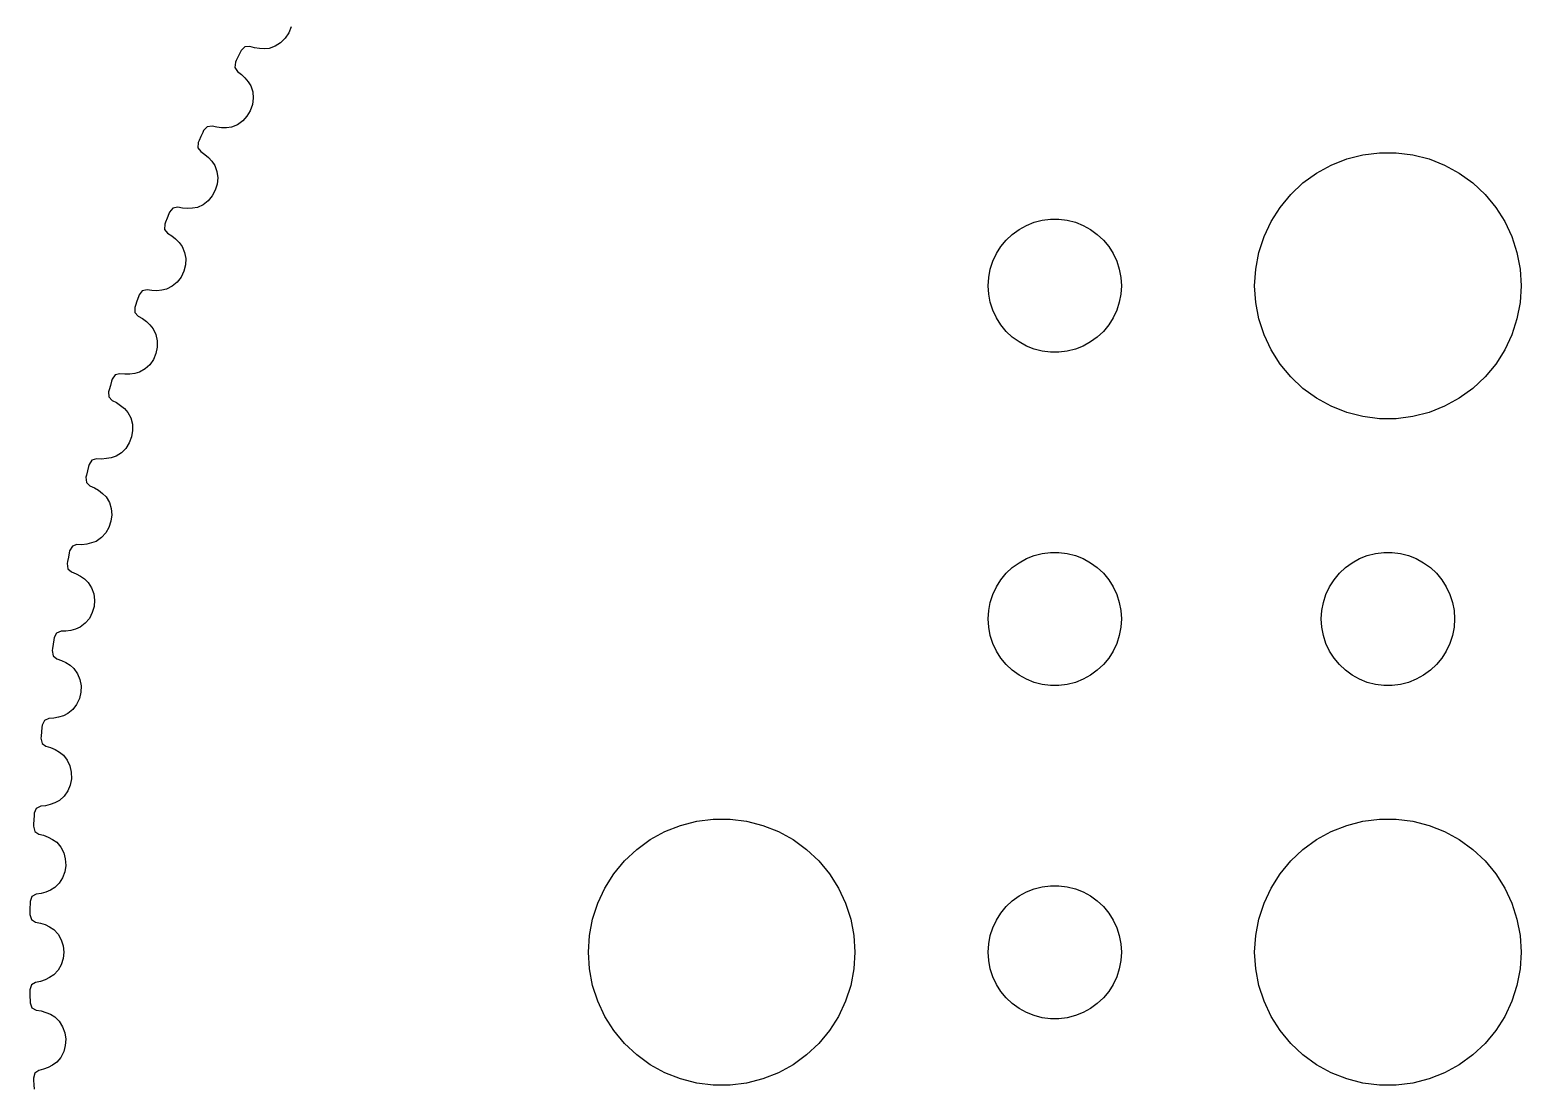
# Model space of a CAD drawing. Header units: metres. Extents: x -45.6 to 45.6, y 64.4 to 155.6.
# Drawn here: x -45.57 to -12, y 106.96 to 130.76 of the extents above; entities that cross this region are included whole.
import ezdxf

# ---------------------------------------------------------------- set-up
doc = ezdxf.new("R2010")
doc.units = ezdxf.units.M

msp = doc.modelspace()

# ---------------------------------------------------------------- linework, layer by layer
for p, q in [((-39.7472, 130.691), (-39.8266, 130.57)), ((-39.6934, 130.826), (-39.7472, 130.691)), ((-40.8164, 130.293), (-40.8377, 130.25)), ((-40.7315, 130.375), (-40.8164, 130.293)), ((-40.6228, 130.382), (-40.7315, 130.375)), ((-40.5167, 130.352), (-40.6228, 130.382)), ((-40.4075, 130.335), (-40.5167, 130.352)), ((-40.2959, 130.332), (-40.4075, 130.335)), ((-40.183, 130.341), (-40.2959, 130.332)), ((-40.0479, 130.39), (-40.183, 130.341)), ((-39.928, 130.468), (-40.0479, 130.39)), ((-39.8266, 130.57), (-39.928, 130.468)), ((-40.9467, 130.028), (-40.9605, 129.911)), ((-40.9257, 130.071), (-40.9467, 130.028)), ((-40.8818, 130.161), (-40.9257, 130.071)), ((-40.8377, 130.25), (-40.8818, 130.161)), ((-40.9605, 129.911), (-40.8997, 129.82)), ((-40.8997, 129.82), (-40.8114, 129.755)), ((-40.8114, 129.755), (-40.7316, 129.678)), ((-40.7316, 129.678), (-40.6607, 129.592)), ((-40.6607, 129.592), (-40.5992, 129.497)), ((-40.5992, 129.497), (-40.5558, 129.36)), ((-40.5558, 129.36), (-40.5447, 129.217)), ((-40.6119, 128.938), (-40.686, 128.813)), ((-40.564, 129.075), (-40.6119, 128.938)), ((-40.5447, 129.217), (-40.564, 129.075)), ((-40.8992, 128.623), (-41.032, 128.569)), ((-40.7828, 128.707), (-40.8992, 128.623)), ((-40.686, 128.813), (-40.7828, 128.707)), ((-41.7622, 128.267), (-41.7814, 128.223)), ((-41.7223, 128.358), (-41.7622, 128.267)), ((-41.6821, 128.449), (-41.7223, 128.358)), ((-41.6627, 128.493), (-41.6821, 128.449)), ((-41.5815, 128.579), (-41.6627, 128.493)), ((-41.4732, 128.591), (-41.5815, 128.579)), ((-41.3659, 128.565), (-41.4732, 128.591)), ((-41.256, 128.553), (-41.3659, 128.565)), ((-41.1444, 128.555), (-41.256, 128.553)), ((-41.032, 128.569), (-41.1444, 128.555)), ((-41.7814, 128.223), (-41.79, 128.105)), ((-41.79, 128.105), (-41.7254, 128.018)), ((-41.7254, 128.018), (-41.6342, 127.956)), ((-41.6342, 127.956), (-41.5511, 127.883)), ((-15.927, 127.853), (-15.5621, 127.947)), ((-15.5621, 127.947), (-15.1884, 127.994)), ((-15.1884, 127.994), (-14.8116, 127.994)), ((-14.8116, 127.994), (-14.4379, 127.947)), ((-14.4379, 127.947), (-14.0729, 127.853)), ((-41.5511, 127.883), (-41.4766, 127.8)), ((-41.4766, 127.8), (-41.411, 127.707)), ((-41.411, 127.707), (-41.3617, 127.572)), ((-16.6075, 127.533), (-16.2773, 127.714)), ((-16.2773, 127.714), (-15.927, 127.853)), ((-14.0729, 127.853), (-13.7227, 127.714)), ((-13.7227, 127.714), (-13.3925, 127.533)), ((-41.3574, 127.287), (-41.3993, 127.148)), ((-41.3617, 127.572), (-41.3444, 127.43)), ((-41.3444, 127.43), (-41.3574, 127.287)), ((-17.1869, 127.054), (-16.9123, 127.312)), ((-16.9123, 127.312), (-16.6075, 127.533)), ((-13.3925, 127.533), (-13.0877, 127.312)), ((-13.0877, 127.312), (-12.8131, 127.054)), ((-41.4679, 127.02), (-41.5599, 126.91)), ((-41.3993, 127.148), (-41.4679, 127.02)), ((-17.427, 126.763), (-17.1869, 127.054)), ((-12.8131, 127.054), (-12.5729, 126.763)), ((-42.4472, 126.614), (-42.4834, 126.521)), ((-42.4297, 126.658), (-42.4472, 126.614)), ((-42.3523, 126.748), (-42.4297, 126.658)), ((-42.2446, 126.764), (-42.3523, 126.748)), ((-42.1364, 126.743), (-42.2446, 126.764)), ((-42.026, 126.736), (-42.1364, 126.743)), ((-41.9146, 126.742), (-42.026, 126.736)), ((-41.8028, 126.761), (-41.9146, 126.742)), ((-41.6726, 126.822), (-41.8028, 126.761)), ((-41.5599, 126.91), (-41.6726, 126.822)), ((-17.6289, 126.445), (-17.427, 126.763)), ((-12.5729, 126.763), (-12.3711, 126.445)), ((-42.5365, 126.383), (-42.54, 126.265)), ((-42.54, 126.265), (-42.4716, 126.18)), ((-42.5193, 126.428), (-42.5365, 126.383)), ((-42.4834, 126.521), (-42.5193, 126.428)), ((-23.4561, 126.156), (-23.3037, 126.266)), ((-23.3037, 126.266), (-23.1387, 126.357)), ((-23.1387, 126.357), (-22.9635, 126.427)), ((-22.9635, 126.427), (-22.7811, 126.473)), ((-22.7811, 126.473), (-22.5942, 126.497)), ((-22.5942, 126.497), (-22.4058, 126.497)), ((-22.4058, 126.497), (-22.2189, 126.473)), ((-22.2189, 126.473), (-22.0365, 126.427)), ((-22.0365, 126.427), (-21.8613, 126.357)), ((-21.8613, 126.357), (-21.6963, 126.266)), ((-21.6963, 126.266), (-21.5439, 126.156)), ((-17.7893, 126.104), (-17.6289, 126.445)), ((-12.3711, 126.445), (-12.2107, 126.104)), ((-42.4716, 126.18), (-42.3778, 126.122)), ((-42.3778, 126.122), (-42.2916, 126.053)), ((-42.2916, 126.053), (-42.2135, 125.974)), ((-42.2135, 125.974), (-42.1439, 125.884)), ((-23.7135, 125.882), (-23.5934, 126.027)), ((-23.5934, 126.027), (-23.4561, 126.156)), ((-21.5439, 126.156), (-21.4065, 126.027)), ((-21.4065, 126.027), (-21.2865, 125.882)), ((-17.9057, 125.746), (-17.7893, 126.104)), ((-12.2107, 126.104), (-12.0942, 125.746)), ((-42.1439, 125.884), (-42.0888, 125.751)), ((-42.0888, 125.751), (-42.0653, 125.61)), ((-42.0653, 125.61), (-42.0721, 125.467)), ((-23.8947, 125.552), (-23.8145, 125.723)), ((-23.8145, 125.723), (-23.7135, 125.882)), ((-21.2865, 125.882), (-21.1855, 125.723)), ((-21.1855, 125.723), (-21.1053, 125.552)), ((-17.9763, 125.376), (-17.9057, 125.746)), ((-12.0942, 125.746), (-12.0237, 125.376)), ((-42.1079, 125.326), (-42.1708, 125.195)), ((-42.0721, 125.467), (-42.1079, 125.326)), ((-23.9882, 125.188), (-23.9529, 125.373)), ((-23.9529, 125.373), (-23.8947, 125.552)), ((-21.1053, 125.552), (-21.0471, 125.373)), ((-21.0471, 125.373), (-21.0118, 125.188)), ((-18, 125), (-17.9763, 125.376)), ((-12.0237, 125.376), (-12, 125)), ((-42.9356, 124.905), (-43.0425, 124.884)), ((-42.8266, 124.889), (-42.9356, 124.905)), ((-42.605, 124.898), (-42.7161, 124.887)), ((-42.4942, 124.922), (-42.605, 124.898)), ((-42.3667, 124.988), (-42.4942, 124.922)), ((-42.258, 125.081), (-42.3667, 124.988)), ((-42.1708, 125.195), (-42.258, 125.081)), ((-24, 125), (-23.9882, 125.188)), ((-23.9882, 124.812), (-24, 125)), ((-21.0118, 125.188), (-21, 125)), ((-21, 125), (-21.0118, 124.812)), ((-17.9763, 124.624), (-18, 125)), ((-12, 125), (-12.0237, 124.624)), ((-43.1636, 124.652), (-43.1954, 124.558)), ((-43.1315, 124.746), (-43.1636, 124.652)), ((-43.116, 124.791), (-43.1315, 124.746)), ((-43.0425, 124.884), (-43.116, 124.791)), ((-42.7161, 124.887), (-42.8266, 124.889)), ((-23.9529, 124.627), (-23.9882, 124.812)), ((-23.8947, 124.448), (-23.9529, 124.627)), ((-21.0471, 124.627), (-21.1053, 124.448)), ((-21.0118, 124.812), (-21.0471, 124.627)), ((-17.9057, 124.254), (-17.9763, 124.624)), ((-12.0237, 124.624), (-12.0942, 124.254)), ((-43.1954, 124.558), (-43.2106, 124.512)), ((-43.2106, 124.512), (-43.209, 124.394)), ((-43.209, 124.394), (-43.1369, 124.312)), ((-43.1369, 124.312), (-43.0407, 124.259)), ((-43.0407, 124.259), (-42.9516, 124.193)), ((-23.8145, 124.277), (-23.8947, 124.448)), ((-23.7135, 124.118), (-23.8145, 124.277)), ((-21.1855, 124.277), (-21.2865, 124.118)), ((-21.1053, 124.448), (-21.1855, 124.277)), ((-17.7893, 123.896), (-17.9057, 124.254)), ((-12.0942, 124.254), (-12.2107, 123.896)), ((-42.9516, 124.193), (-42.8701, 124.117)), ((-42.8701, 124.117), (-42.7967, 124.031)), ((-42.7967, 124.031), (-42.7358, 123.9)), ((-42.7358, 123.9), (-42.7062, 123.761)), ((-23.5934, 123.973), (-23.7135, 124.118)), ((-23.4561, 123.844), (-23.5934, 123.973)), ((-21.4065, 123.973), (-21.5439, 123.844)), ((-21.2865, 124.118), (-21.4065, 123.973)), ((-17.6289, 123.555), (-17.7893, 123.896)), ((-12.2107, 123.896), (-12.3711, 123.555)), ((-42.7067, 123.617), (-42.7363, 123.475)), ((-42.7062, 123.761), (-42.7067, 123.617)), ((-23.3037, 123.734), (-23.4561, 123.844)), ((-23.1387, 123.643), (-23.3037, 123.734)), ((-22.9635, 123.573), (-23.1387, 123.643)), ((-22.7811, 123.527), (-22.9635, 123.573)), ((-22.0365, 123.573), (-22.2189, 123.527)), ((-21.8613, 123.643), (-22.0365, 123.573)), ((-21.6963, 123.734), (-21.8613, 123.643)), ((-21.5439, 123.844), (-21.6963, 123.734)), ((-17.427, 123.237), (-17.6289, 123.555)), ((-12.3711, 123.555), (-12.5729, 123.237)), ((-42.8756, 123.223), (-42.9801, 123.126)), ((-42.7935, 123.341), (-42.8756, 123.223)), ((-42.7363, 123.475), (-42.7935, 123.341)), ((-22.5942, 123.503), (-22.7811, 123.527)), ((-22.4058, 123.503), (-22.5942, 123.503)), ((-22.2189, 123.527), (-22.4058, 123.503)), ((-17.1869, 122.946), (-17.427, 123.237)), ((-12.5729, 123.237), (-12.8131, 122.946)), ((-43.7201, 122.897), (-43.7337, 122.851)), ((-43.6508, 122.993), (-43.7201, 122.897)), ((-43.5449, 123.018), (-43.6508, 122.993)), ((-43.4353, 123.007), (-43.5449, 123.018)), ((-43.3248, 123.01), (-43.4353, 123.007)), ((-43.2142, 123.025), (-43.3248, 123.01)), ((-43.1046, 123.054), (-43.2142, 123.025)), ((-42.9801, 123.126), (-43.1046, 123.054)), ((-16.9123, 122.688), (-17.1869, 122.946)), ((-12.8131, 122.946), (-13.0877, 122.688)), ((-43.7893, 122.66), (-43.8026, 122.614)), ((-43.8026, 122.614), (-43.7957, 122.496)), ((-43.7616, 122.755), (-43.7893, 122.66)), ((-43.7337, 122.851), (-43.7616, 122.755)), ((-16.6075, 122.467), (-16.9123, 122.688)), ((-13.0877, 122.688), (-13.3925, 122.467)), ((-43.7957, 122.496), (-43.7202, 122.417)), ((-43.7202, 122.417), (-43.6217, 122.368)), ((-43.6217, 122.368), (-43.5298, 122.306)), ((-43.5298, 122.306), (-43.4451, 122.234)), ((-43.4451, 122.234), (-43.368, 122.15)), ((-16.2773, 122.286), (-16.6075, 122.467)), ((-15.927, 122.147), (-16.2773, 122.286)), ((-13.7227, 122.286), (-14.0729, 122.147)), ((-13.3925, 122.467), (-13.7227, 122.286)), ((-43.368, 122.15), (-43.3015, 122.023)), ((-43.3015, 122.023), (-43.2657, 121.885)), ((-43.2657, 121.885), (-43.26, 121.741)), ((-15.5621, 122.053), (-15.927, 122.147)), ((-15.1884, 122.006), (-15.5621, 122.053)), ((-14.8116, 122.006), (-15.1884, 122.006)), ((-14.4379, 122.053), (-14.8116, 122.006)), ((-14.0729, 122.147), (-14.4379, 122.053)), ((-43.2834, 121.598), (-43.3347, 121.462)), ((-43.26, 121.741), (-43.2834, 121.598)), ((-43.5117, 121.238), (-43.633, 121.161)), ((-43.4115, 121.34), (-43.5117, 121.238)), ((-43.3347, 121.462), (-43.4115, 121.34)), ((-44.2526, 120.931), (-44.2763, 120.834)), ((-44.241, 120.977), (-44.2526, 120.931)), ((-44.176, 121.076), (-44.241, 120.977)), ((-44.0713, 121.107), (-44.176, 121.076)), ((-43.9613, 121.1), (-44.0713, 121.107)), ((-43.851, 121.108), (-43.9613, 121.1)), ((-43.7413, 121.128), (-43.851, 121.108)), ((-43.633, 121.161), (-43.7413, 121.128)), ((-44.2999, 120.738), (-44.3111, 120.691)), ((-44.3111, 120.691), (-44.2991, 120.573)), ((-44.2763, 120.834), (-44.2999, 120.738)), ((-44.2991, 120.573), (-44.2202, 120.498)), ((-44.2202, 120.498), (-44.1197, 120.453)), ((-44.1197, 120.453), (-44.0252, 120.396)), ((-44.0252, 120.396), (-43.9373, 120.327)), ((-43.9373, 120.327), (-43.8567, 120.247)), ((-43.8567, 120.247), (-43.7847, 120.123)), ((-43.7847, 120.123), (-43.743, 119.986)), ((-43.743, 119.986), (-43.731, 119.843)), ((-43.7934, 119.561), (-43.8649, 119.436)), ((-43.7481, 119.699), (-43.7934, 119.561)), ((-43.731, 119.843), (-43.7481, 119.699)), ((-44.1851, 119.21), (-44.2938, 119.184)), ((-44.0783, 119.247), (-44.1851, 119.21)), ((-43.9605, 119.33), (-44.0783, 119.247)), ((-43.8649, 119.436), (-43.9605, 119.33)), ((-44.7068, 118.893), (-44.7261, 118.795)), ((-44.6873, 118.99), (-44.7068, 118.893)), ((-44.6778, 119.037), (-44.6873, 118.99)), ((-44.6171, 119.139), (-44.6778, 119.037)), ((-44.5138, 119.174), (-44.6171, 119.139)), ((-44.4037, 119.172), (-44.5138, 119.174)), ((-44.2938, 119.184), (-44.4037, 119.172)), ((-23.3037, 118.766), (-23.1387, 118.857)), ((-23.1387, 118.857), (-22.9635, 118.927)), ((-22.9635, 118.927), (-22.7811, 118.973)), ((-22.7811, 118.973), (-22.5942, 118.997)), ((-22.5942, 118.997), (-22.4058, 118.997)), ((-22.4058, 118.997), (-22.2189, 118.973)), ((-22.2189, 118.973), (-22.0365, 118.927)), ((-22.0365, 118.927), (-21.8613, 118.857)), ((-21.8613, 118.857), (-21.6963, 118.766)), ((-15.8037, 118.766), (-15.6387, 118.857)), ((-15.6387, 118.857), (-15.4635, 118.927)), ((-15.4635, 118.927), (-15.2811, 118.973)), ((-15.2811, 118.973), (-15.0942, 118.997)), ((-15.0942, 118.997), (-14.9058, 118.997)), ((-14.9058, 118.997), (-14.7189, 118.973)), ((-14.7189, 118.973), (-14.5365, 118.927)), ((-14.5365, 118.927), (-14.3613, 118.857)), ((-14.3613, 118.857), (-14.1963, 118.766)), ((-44.7261, 118.795), (-44.7352, 118.748)), ((-44.7352, 118.748), (-44.7181, 118.631)), ((-44.7181, 118.631), (-44.636, 118.559)), ((-44.636, 118.559), (-44.5336, 118.519)), ((-44.5336, 118.519), (-44.4368, 118.466)), ((-23.7135, 118.382), (-23.5934, 118.527)), ((-23.5934, 118.527), (-23.4561, 118.656)), ((-23.4561, 118.656), (-23.3037, 118.766)), ((-21.6963, 118.766), (-21.5439, 118.656)), ((-21.5439, 118.656), (-21.4065, 118.527)), ((-21.4065, 118.527), (-21.2865, 118.382)), ((-16.2135, 118.382), (-16.0934, 118.527)), ((-16.0934, 118.527), (-15.9561, 118.656)), ((-15.9561, 118.656), (-15.8037, 118.766)), ((-14.1963, 118.766), (-14.0439, 118.656)), ((-14.0439, 118.656), (-13.9065, 118.527)), ((-13.9065, 118.527), (-13.7865, 118.382)), ((-44.4368, 118.466), (-44.346, 118.401)), ((-44.346, 118.401), (-44.2619, 118.324)), ((-44.2619, 118.324), (-44.1846, 118.203)), ((-44.1846, 118.203), (-44.1369, 118.069)), ((-23.8947, 118.052), (-23.8145, 118.223)), ((-23.8145, 118.223), (-23.7135, 118.382)), ((-21.2865, 118.382), (-21.1855, 118.223)), ((-21.1855, 118.223), (-21.1053, 118.052)), ((-16.3947, 118.052), (-16.3145, 118.223)), ((-16.3145, 118.223), (-16.2135, 118.382)), ((-13.7865, 118.382), (-13.6855, 118.223)), ((-13.6855, 118.223), (-13.6053, 118.052)), ((-44.1369, 118.069), (-44.1187, 117.926)), ((-44.1187, 117.926), (-44.1295, 117.781)), ((-23.9882, 117.688), (-23.9529, 117.873)), ((-23.9529, 117.873), (-23.8947, 118.052)), ((-21.1053, 118.052), (-21.0471, 117.873)), ((-21.0471, 117.873), (-21.0118, 117.688)), ((-16.4882, 117.688), (-16.4529, 117.873)), ((-16.4529, 117.873), (-16.3947, 118.052)), ((-13.6053, 118.052), (-13.5471, 117.873)), ((-13.5471, 117.873), (-13.5118, 117.688)), ((-44.2347, 117.514), (-44.3257, 117.403)), ((-44.1688, 117.642), (-44.2347, 117.514)), ((-44.1295, 117.781), (-44.1688, 117.642)), ((-24, 117.5), (-23.9882, 117.688)), ((-21.0118, 117.688), (-21, 117.5)), ((-16.5, 117.5), (-16.4882, 117.688)), ((-13.5118, 117.688), (-13.5, 117.5)), ((-44.9733, 117.184), (-45.0294, 117.08)), ((-44.8716, 117.223), (-44.9733, 117.184)), ((-44.7615, 117.227), (-44.8716, 117.223)), ((-44.6522, 117.243), (-44.7615, 117.227)), ((-44.5447, 117.273), (-44.6522, 117.243)), ((-44.4397, 117.316), (-44.5447, 117.273)), ((-44.3257, 117.403), (-44.4397, 117.316)), ((-23.9882, 117.312), (-24, 117.5)), ((-23.9529, 117.127), (-23.9882, 117.312)), ((-21.0118, 117.312), (-21.0471, 117.127)), ((-21, 117.5), (-21.0118, 117.312)), ((-16.4882, 117.312), (-16.5, 117.5)), ((-16.4529, 117.127), (-16.4882, 117.312)), ((-13.5118, 117.312), (-13.5471, 117.127)), ((-13.5, 117.5), (-13.5118, 117.312)), ((-45.0521, 116.934), (-45.0671, 116.836)), ((-45.0369, 117.032), (-45.0521, 116.934)), ((-45.0294, 117.08), (-45.0369, 117.032)), ((-23.8947, 116.948), (-23.9529, 117.127)), ((-23.8145, 116.777), (-23.8947, 116.948)), ((-21.1053, 116.948), (-21.1855, 116.777)), ((-21.0471, 117.127), (-21.1053, 116.948)), ((-16.3947, 116.948), (-16.4529, 117.127)), ((-16.3145, 116.777), (-16.3947, 116.948)), ((-13.6053, 116.948), (-13.6855, 116.777)), ((-13.5471, 117.127), (-13.6053, 116.948)), ((-45.0671, 116.836), (-45.0742, 116.789)), ((-45.0742, 116.789), (-45.052, 116.672)), ((-45.052, 116.672), (-44.9669, 116.604)), ((-44.9669, 116.604), (-44.8628, 116.568)), ((-44.8628, 116.568), (-44.7637, 116.519)), ((-44.7637, 116.519), (-44.6702, 116.458)), ((-23.7135, 116.618), (-23.8145, 116.777)), ((-23.5934, 116.473), (-23.7135, 116.618)), ((-21.2865, 116.618), (-21.4065, 116.473)), ((-21.1855, 116.777), (-21.2865, 116.618)), ((-16.2135, 116.618), (-16.3145, 116.777)), ((-16.0934, 116.473), (-16.2135, 116.618)), ((-13.7865, 116.618), (-13.9065, 116.473)), ((-13.6855, 116.777), (-13.7865, 116.618)), ((-44.6702, 116.458), (-44.5829, 116.386)), ((-44.5829, 116.386), (-44.5004, 116.268)), ((-44.5004, 116.268), (-44.4469, 116.136)), ((-23.4561, 116.344), (-23.5934, 116.473)), ((-23.3037, 116.234), (-23.4561, 116.344)), ((-23.1387, 116.143), (-23.3037, 116.234)), ((-21.6963, 116.234), (-21.8613, 116.143)), ((-21.5439, 116.344), (-21.6963, 116.234)), ((-21.4065, 116.473), (-21.5439, 116.344)), ((-15.9561, 116.344), (-16.0934, 116.473)), ((-15.8037, 116.234), (-15.9561, 116.344)), ((-15.6387, 116.143), (-15.8037, 116.234)), ((-14.1963, 116.234), (-14.3613, 116.143)), ((-14.0439, 116.344), (-14.1963, 116.234)), ((-13.9065, 116.473), (-14.0439, 116.344)), ((-44.4269, 115.849), (-44.4601, 115.708)), ((-44.4469, 116.136), (-44.4224, 115.994)), ((-44.4224, 115.994), (-44.4269, 115.849)), ((-22.9635, 116.073), (-23.1387, 116.143)), ((-22.7811, 116.027), (-22.9635, 116.073)), ((-22.5942, 116.003), (-22.7811, 116.027)), ((-22.4058, 116.003), (-22.5942, 116.003)), ((-22.2189, 116.027), (-22.4058, 116.003)), ((-22.0365, 116.073), (-22.2189, 116.027)), ((-21.8613, 116.143), (-22.0365, 116.073)), ((-15.4635, 116.073), (-15.6387, 116.143)), ((-15.2811, 116.027), (-15.4635, 116.073)), ((-15.0942, 116.003), (-15.2811, 116.027)), ((-14.9058, 116.003), (-15.0942, 116.003)), ((-14.7189, 116.027), (-14.9058, 116.003)), ((-14.5365, 116.073), (-14.7189, 116.027)), ((-14.3613, 116.143), (-14.5365, 116.073)), ((-44.5204, 115.577), (-44.6064, 115.463)), ((-44.4601, 115.708), (-44.5204, 115.577)), ((-45.2438, 115.216), (-45.2954, 115.109)), ((-45.144, 115.259), (-45.2438, 115.216)), ((-45.0341, 115.267), (-45.144, 115.259)), ((-44.9257, 115.289), (-45.0341, 115.267)), ((-44.8196, 115.323), (-44.9257, 115.289)), ((-44.7166, 115.371), (-44.8196, 115.323)), ((-44.6064, 115.463), (-44.7166, 115.371)), ((-45.3224, 114.864), (-45.3275, 114.816)), ((-45.3117, 114.962), (-45.3224, 114.864)), ((-45.3008, 115.061), (-45.3117, 114.962)), ((-45.2954, 115.109), (-45.3008, 115.061)), ((-45.3275, 114.816), (-45.3002, 114.701)), ((-45.3002, 114.701), (-45.2122, 114.637)), ((-45.2122, 114.637), (-45.1066, 114.605)), ((-45.1066, 114.605), (-45.0055, 114.56)), ((-45.0055, 114.56), (-44.9094, 114.504)), ((-44.9094, 114.504), (-44.819, 114.435)), ((-44.819, 114.435), (-44.7314, 114.321)), ((-44.7314, 114.321), (-44.6722, 114.191)), ((-44.6722, 114.191), (-44.6416, 114.05)), ((-44.6398, 113.905), (-44.6667, 113.763)), ((-44.6416, 114.05), (-44.6398, 113.905)), ((-44.8022, 113.512), (-44.9082, 113.415)), ((-44.7213, 113.63), (-44.8022, 113.512)), ((-44.6667, 113.763), (-44.7213, 113.63)), ((-45.4283, 113.237), (-45.4751, 113.128)), ((-45.3304, 113.285), (-45.4283, 113.237)), ((-45.221, 113.298), (-45.3304, 113.285)), ((-45.1136, 113.324), (-45.221, 113.298)), ((-45.0091, 113.363), (-45.1136, 113.324)), ((-44.9082, 113.415), (-45.0091, 113.363)), ((-45.4914, 112.882), (-45.4944, 112.834)), ((-45.4944, 112.834), (-45.4621, 112.72)), ((-45.485, 112.981), (-45.4914, 112.882)), ((-45.4784, 113.08), (-45.485, 112.981)), ((-45.4751, 113.128), (-45.4784, 113.08)), ((-31.2773, 112.714), (-30.927, 112.853)), ((-30.927, 112.853), (-30.5621, 112.947)), ((-30.5621, 112.947), (-30.1884, 112.994)), ((-30.1884, 112.994), (-29.8116, 112.994)), ((-29.8116, 112.994), (-29.4379, 112.947)), ((-29.4379, 112.947), (-29.0729, 112.853)), ((-29.0729, 112.853), (-28.7227, 112.714)), ((-16.2773, 112.714), (-15.927, 112.853)), ((-15.927, 112.853), (-15.5621, 112.947)), ((-15.5621, 112.947), (-15.1884, 112.994)), ((-15.1884, 112.994), (-14.8116, 112.994)), ((-14.8116, 112.994), (-14.4379, 112.947)), ((-14.4379, 112.947), (-14.0729, 112.853)), ((-14.0729, 112.853), (-13.7227, 112.714)), ((-45.4621, 112.72), (-45.3714, 112.66)), ((-45.3714, 112.66), (-45.2646, 112.633)), ((-45.2646, 112.633), (-45.1616, 112.593)), ((-45.1616, 112.593), (-45.0631, 112.54)), ((-45.0631, 112.54), (-44.9698, 112.476)), ((-44.9698, 112.476), (-44.8773, 112.366)), ((-31.9123, 112.312), (-31.6075, 112.533)), ((-31.6075, 112.533), (-31.2773, 112.714)), ((-28.7227, 112.714), (-28.3925, 112.533)), ((-28.3925, 112.533), (-28.0877, 112.312)), ((-16.9123, 112.312), (-16.6075, 112.533)), ((-16.6075, 112.533), (-16.2773, 112.714)), ((-13.7227, 112.714), (-13.3925, 112.533)), ((-13.3925, 112.533), (-13.0877, 112.312)), ((-44.8773, 112.366), (-44.8125, 112.238)), ((-44.8125, 112.238), (-44.7758, 112.099)), ((-32.1869, 112.054), (-31.9123, 112.312)), ((-28.0877, 112.312), (-27.8131, 112.054)), ((-17.1869, 112.054), (-16.9123, 112.312)), ((-13.0877, 112.312), (-12.8131, 112.054)), ((-44.7883, 111.811), (-44.8371, 111.676)), ((-44.7676, 111.955), (-44.7883, 111.811)), ((-44.7758, 112.099), (-44.7676, 111.955)), ((-32.427, 111.763), (-32.1869, 112.054)), ((-27.8131, 112.054), (-27.5729, 111.763)), ((-17.427, 111.763), (-17.1869, 112.054)), ((-12.8131, 112.054), (-12.5729, 111.763)), ((-44.9128, 111.554), (-45.0145, 111.453)), ((-44.8371, 111.676), (-44.9128, 111.554)), ((-32.6289, 111.445), (-32.427, 111.763)), ((-27.5729, 111.763), (-27.3711, 111.445)), ((-22.9635, 111.427), (-22.7811, 111.473)), ((-22.7811, 111.473), (-22.5942, 111.497)), ((-22.5942, 111.497), (-22.4058, 111.497)), ((-22.4058, 111.497), (-22.2189, 111.473)), ((-22.2189, 111.473), (-22.0365, 111.427)), ((-17.6289, 111.445), (-17.427, 111.763)), ((-12.5729, 111.763), (-12.3711, 111.445)), ((-45.5683, 111.142), (-45.5695, 111.094)), ((-45.5262, 111.252), (-45.5683, 111.142)), ((-45.4306, 111.305), (-45.5262, 111.252)), ((-45.3218, 111.322), (-45.4306, 111.305)), ((-45.2157, 111.353), (-45.3218, 111.322)), ((-45.113, 111.397), (-45.2157, 111.353)), ((-45.0145, 111.453), (-45.113, 111.397)), ((-32.7893, 111.104), (-32.6289, 111.445)), ((-27.3711, 111.445), (-27.2107, 111.104)), ((-23.5934, 111.027), (-23.4561, 111.156)), ((-23.4561, 111.156), (-23.3037, 111.266)), ((-23.3037, 111.266), (-23.1387, 111.357)), ((-23.1387, 111.357), (-22.9635, 111.427)), ((-22.0365, 111.427), (-21.8613, 111.357)), ((-21.8613, 111.357), (-21.6963, 111.266)), ((-21.6963, 111.266), (-21.5439, 111.156)), ((-21.5439, 111.156), (-21.4065, 111.027)), ((-17.7893, 111.104), (-17.6289, 111.445)), ((-12.3711, 111.445), (-12.2107, 111.104)), ((-45.5738, 110.895), (-45.5747, 110.847)), ((-45.5747, 110.847), (-45.5375, 110.735)), ((-45.5718, 110.994), (-45.5738, 110.895)), ((-45.5695, 111.094), (-45.5718, 110.994)), ((-32.9057, 110.746), (-32.7893, 111.104)), ((-27.2107, 111.104), (-27.0942, 110.746)), ((-23.8145, 110.723), (-23.7135, 110.882)), ((-23.7135, 110.882), (-23.5934, 111.027)), ((-21.4065, 111.027), (-21.2865, 110.882)), ((-21.2865, 110.882), (-21.1855, 110.723)), ((-17.9057, 110.746), (-17.7893, 111.104)), ((-12.2107, 111.104), (-12.0942, 110.746)), ((-45.5375, 110.735), (-45.4442, 110.678)), ((-45.4442, 110.678), (-45.3363, 110.656)), ((-45.3363, 110.656), (-45.2317, 110.621)), ((-45.2317, 110.621), (-45.131, 110.572)), ((-45.131, 110.572), (-45.035, 110.512)), ((-45.035, 110.512), (-44.9378, 110.406)), ((-32.9763, 110.376), (-32.9057, 110.746)), ((-27.0942, 110.746), (-27.0237, 110.376)), ((-23.9529, 110.373), (-23.8947, 110.552)), ((-23.8947, 110.552), (-23.8145, 110.723)), ((-21.1855, 110.723), (-21.1053, 110.552)), ((-21.1053, 110.552), (-21.0471, 110.373)), ((-17.9763, 110.376), (-17.9057, 110.746)), ((-12.0942, 110.746), (-12.0237, 110.376)), ((-44.9378, 110.406), (-44.8675, 110.282)), ((-44.8675, 110.282), (-44.8247, 110.144)), ((-44.8247, 110.144), (-44.8103, 110)), ((-33, 110), (-32.9763, 110.376)), ((-27.0237, 110.376), (-27, 110)), ((-24, 110), (-23.9882, 110.188)), ((-23.9882, 110.188), (-23.9529, 110.373)), ((-21.0471, 110.373), (-21.0118, 110.188)), ((-21.0118, 110.188), (-21, 110)), ((-18, 110), (-17.9763, 110.376)), ((-12.0237, 110.376), (-12, 110)), ((-44.8247, 109.856), (-44.8675, 109.718)), ((-44.8103, 110), (-44.8247, 109.856)), ((-32.9763, 109.624), (-33, 110)), ((-27, 110), (-27.0237, 109.624)), ((-23.9882, 109.812), (-24, 110)), ((-23.9529, 109.627), (-23.9882, 109.812)), ((-21.0118, 109.812), (-21.0471, 109.627)), ((-21, 110), (-21.0118, 109.812)), ((-17.9763, 109.624), (-18, 110)), ((-12, 110), (-12.0237, 109.624)), ((-45.035, 109.488), (-45.131, 109.428)), ((-44.9378, 109.594), (-45.035, 109.488)), ((-44.8675, 109.718), (-44.9378, 109.594)), ((-32.9057, 109.254), (-32.9763, 109.624)), ((-27.0237, 109.624), (-27.0942, 109.254)), ((-23.8947, 109.448), (-23.9529, 109.627)), ((-21.0471, 109.627), (-21.1053, 109.448)), ((-17.9057, 109.254), (-17.9763, 109.624)), ((-12.0237, 109.624), (-12.0942, 109.254)), ((-45.5375, 109.265), (-45.5747, 109.153)), ((-45.5747, 109.153), (-45.5738, 109.105)), ((-45.4442, 109.322), (-45.5375, 109.265)), ((-45.3363, 109.344), (-45.4442, 109.322)), ((-45.2317, 109.38), (-45.3363, 109.344)), ((-45.131, 109.428), (-45.2317, 109.38)), ((-32.7893, 108.896), (-32.9057, 109.254)), ((-27.0942, 109.254), (-27.2107, 108.896)), ((-23.8145, 109.277), (-23.8947, 109.448)), ((-23.7135, 109.118), (-23.8145, 109.277)), ((-23.5934, 108.973), (-23.7135, 109.118)), ((-21.2865, 109.118), (-21.4065, 108.973)), ((-21.1855, 109.277), (-21.2865, 109.118)), ((-21.1053, 109.448), (-21.1855, 109.277)), ((-17.7893, 108.896), (-17.9057, 109.254)), ((-12.0942, 109.254), (-12.2107, 108.896)), ((-45.5738, 109.105), (-45.5718, 109.006)), ((-45.5718, 109.006), (-45.5695, 108.906)), ((-45.5695, 108.906), (-45.5683, 108.858)), ((-45.5683, 108.858), (-45.5262, 108.748)), ((-32.6289, 108.555), (-32.7893, 108.896)), ((-27.2107, 108.896), (-27.3711, 108.555)), ((-23.4561, 108.844), (-23.5934, 108.973)), ((-23.3037, 108.734), (-23.4561, 108.844)), ((-21.5439, 108.844), (-21.6963, 108.734)), ((-21.4065, 108.973), (-21.5439, 108.844)), ((-17.6289, 108.555), (-17.7893, 108.896)), ((-12.2107, 108.896), (-12.3711, 108.555)), ((-45.5262, 108.748), (-45.4306, 108.695)), ((-45.4306, 108.695), (-45.3218, 108.678)), ((-45.3218, 108.678), (-45.2157, 108.647)), ((-45.2157, 108.647), (-45.113, 108.603)), ((-45.113, 108.603), (-45.0145, 108.547)), ((-45.0145, 108.547), (-44.9128, 108.446)), ((-32.427, 108.237), (-32.6289, 108.555)), ((-27.3711, 108.555), (-27.5729, 108.237)), ((-23.1387, 108.643), (-23.3037, 108.734)), ((-22.9635, 108.573), (-23.1387, 108.643)), ((-22.7811, 108.527), (-22.9635, 108.573)), ((-22.5942, 108.503), (-22.7811, 108.527)), ((-22.4058, 108.503), (-22.5942, 108.503)), ((-22.2189, 108.527), (-22.4058, 108.503)), ((-22.0365, 108.573), (-22.2189, 108.527)), ((-21.8613, 108.643), (-22.0365, 108.573)), ((-21.6963, 108.734), (-21.8613, 108.643)), ((-17.427, 108.237), (-17.6289, 108.555)), ((-12.3711, 108.555), (-12.5729, 108.237)), ((-44.9128, 108.446), (-44.8371, 108.324)), ((-44.8371, 108.324), (-44.7883, 108.189)), ((-44.7883, 108.189), (-44.7676, 108.045)), ((-32.1869, 107.946), (-32.427, 108.237)), ((-27.5729, 108.237), (-27.8131, 107.946)), ((-17.1869, 107.946), (-17.427, 108.237)), ((-12.5729, 108.237), (-12.8131, 107.946)), ((-44.7758, 107.901), (-44.8125, 107.762)), ((-44.7676, 108.045), (-44.7758, 107.901)), ((-31.9123, 107.688), (-32.1869, 107.946)), ((-27.8131, 107.946), (-28.0877, 107.688)), ((-16.9123, 107.688), (-17.1869, 107.946)), ((-12.8131, 107.946), (-13.0877, 107.688)), ((-45.0631, 107.46), (-45.1616, 107.407)), ((-44.9698, 107.524), (-45.0631, 107.46)), ((-44.8773, 107.634), (-44.9698, 107.524)), ((-44.8125, 107.762), (-44.8773, 107.634)), ((-31.6075, 107.467), (-31.9123, 107.688)), ((-31.2773, 107.286), (-31.6075, 107.467)), ((-28.3925, 107.467), (-28.7227, 107.286)), ((-28.0877, 107.688), (-28.3925, 107.467)), ((-16.6075, 107.467), (-16.9123, 107.688)), ((-16.2773, 107.286), (-16.6075, 107.467)), ((-13.3925, 107.467), (-13.7227, 107.286)), ((-13.0877, 107.688), (-13.3925, 107.467)), ((-45.4621, 107.28), (-45.4944, 107.166)), ((-45.4944, 107.166), (-45.4914, 107.118)), ((-45.4914, 107.118), (-45.485, 107.019)), ((-45.3714, 107.34), (-45.4621, 107.28)), ((-45.2646, 107.367), (-45.3714, 107.34)), ((-45.1616, 107.407), (-45.2646, 107.367)), ((-30.927, 107.147), (-31.2773, 107.286)), ((-30.5621, 107.053), (-30.927, 107.147)), ((-29.0729, 107.147), (-29.4379, 107.053)), ((-28.7227, 107.286), (-29.0729, 107.147)), ((-15.927, 107.147), (-16.2773, 107.286)), ((-15.5621, 107.053), (-15.927, 107.147)), ((-14.0729, 107.147), (-14.4379, 107.053)), ((-13.7227, 107.286), (-14.0729, 107.147)), ((-45.485, 107.019), (-45.4784, 106.92)), ((-30.1884, 107.006), (-30.5621, 107.053)), ((-29.8116, 107.006), (-30.1884, 107.006)), ((-29.4379, 107.053), (-29.8116, 107.006)), ((-15.1884, 107.006), (-15.5621, 107.053)), ((-14.8116, 107.006), (-15.1884, 107.006)), ((-14.4379, 107.053), (-14.8116, 107.006))]:
    msp.add_line(p, q)

doc.saveas('drawing.dxf')
